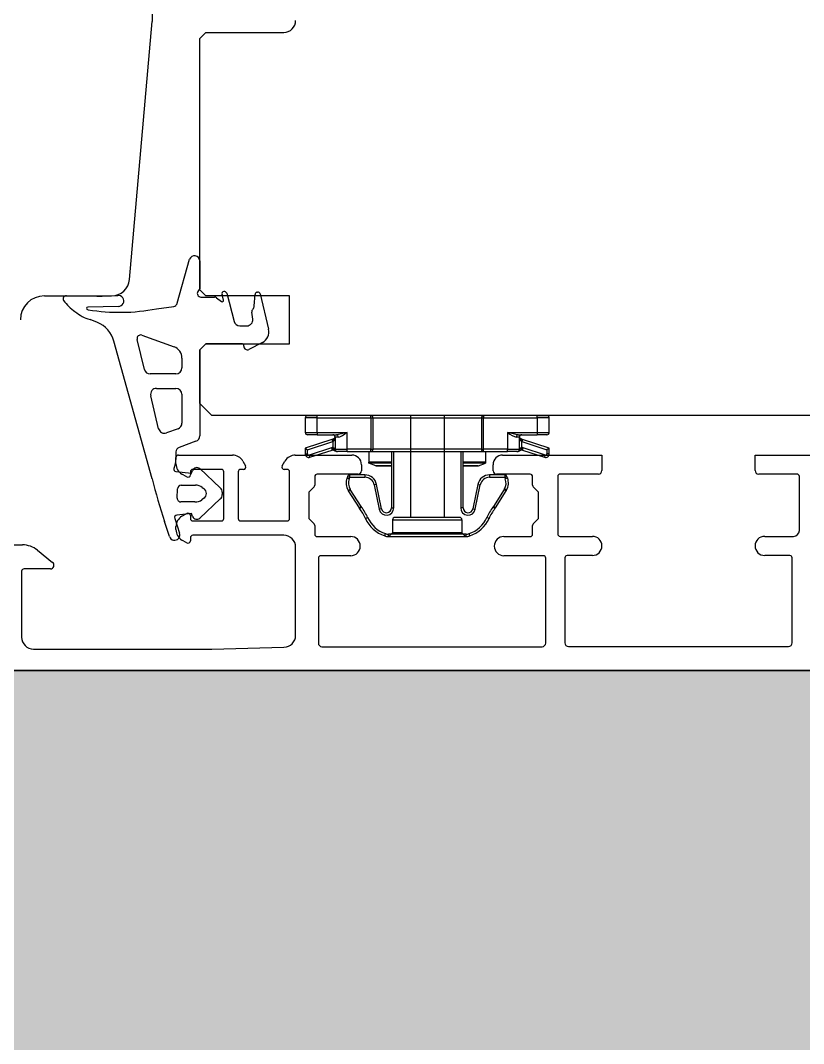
# Model space of a CAD drawing. Header units: centimetres. Extents: x 0.3 to 84.3, y 0.3 to 59.7.
# Drawn here: x 52.595 to 52.7259, y 11.6617 to 11.8326 of the extents above; entities that cross this region are included whole.
import ezdxf

# ---------------------------------------------------------------- set-up
doc = ezdxf.new("R2010")
doc.units = ezdxf.units.CM
for name, pattern in [('AUSGEZOGEN', [0]), ('PHANTOM', [63.50000000000001, 31.75, -6.35, 6.35, -6.35, 6.35, -6.35]), ('VERDECKT', [9.524999999999999, 6.35, -3.175])]:
    doc.linetypes.add(name, pattern=pattern)
for name, color, linetype, lineweight in [('Bodenplatte', 7, 'AUSGEZOGEN', 35), ('Decke', 7, 'AUSGEZOGEN', 35), ('Fenster', 7, 'AUSGEZOGEN', 35)]:
    doc.layers.add(name, color=color, linetype=linetype, lineweight=lineweight)

msp = doc.modelspace()

# ---------------------------------------------------------------- hatches: boundary and pattern name
at = {"layer": 'Bodenplatte', "linetype": 'AUSGEZOGEN', "lineweight": 25, "true_color": 0xe0ffe0}
msp.add_hatch(color=254, dxfattribs=at).paths.add_polyline_path([(31.65999929904938, 16.11399973863363), (31.65999929904938, 15.95399974220991), (47.43999894633886, 15.95399974220991), (47.43999894633886, 11.56399984033406), (62.71999860480428, 11.56399984033406), (62.71999860480428, 11.72399983675778), (47.5999989427626, 11.72399983675778), (47.5999989427626, 16.11399973863363)])

# ---------------------------------------------------------------- linework, layer by layer
at = {"layer": 'Bodenplatte', "color": 92, "linetype": 'VERDECKT', "lineweight": 35, "true_color": 0x00c600}
msp.add_line((47.5999989427626, 11.72399983675778), (62.71999860480428, 11.72399983675778), dxfattribs=at)
at = {"layer": 'Decke', "color": 96, "linetype": 'PHANTOM', "lineweight": 35, "true_color": 0x006e00}
msp.add_line((47.5999989427626, 11.72399983675778), (62.71999860480428, 11.72399983675778), dxfattribs=at)
at = {"layer": 'Fenster', "color": 7, "linetype": 'AUSGEZOGEN', "lineweight": 25}
for p, q in [((52.61699883304466, 11.85639941108639), (52.61699883304466, 11.83239941162283)), ((52.61323144291157, 11.78933794535701), (52.61699883304466, 11.83239941162283)), ((52.62499883286585, 11.82959941168543), (52.62599883284349, 11.83059941166308)), ((52.62499883286585, 11.7875994126242), (52.62499883286585, 11.82959941168543)), ((52.62599883284349, 11.83059941166308), (52.63899883255292, 11.83059941166308)), ((52.62121629825668, 11.78539151514597), (52.62323609670651, 11.7927136173526)), ((52.62499883287591, 11.79243797381755), (52.62499883287591, 11.7878387662016)), ((52.59899185264865, 11.78659941264655), (52.61024285888416, 11.78659941264655)), ((52.60542917013322, 11.7865994126927), (52.60643954033001, 11.7865994126927)), ((52.61002267230847, 11.7865994126927), (52.61126502007791, 11.78667013351046)), ((52.62499883287591, 11.7878387662016), (52.62465941519849, 11.78732268987083)), ((52.62599883284349, 11.78659941264655), (52.62499883286585, 11.7875994126242)), ((52.62516071280871, 11.7863929920075), (52.62743041743013, 11.7863929920075)), ((52.63999883253058, 11.78659941264655), (52.62599883284349, 11.78659941264655)), ((52.62779448211208, 11.78626991642923), (52.62860639465416, 11.78565013544049)), ((52.62892261942482, 11.78585411834666), (52.62869295140677, 11.78684850324567)), ((52.62946949252242, 11.78704042479576), (52.63070831676353, 11.78233822873408)), ((52.63409170454103, 11.78492115089298), (52.63420596045012, 11.78682885140434)), ((52.63451339642705, 11.78719424948477), (52.63461206245447, 11.78721752729093)), ((52.63509322299294, 11.78692006381093), (52.63647759196478, 11.78105223478324)), ((52.63999883253058, 11.77859941282536), (52.63999883253058, 11.78659941264655)), ((52.6113644599189, 11.78483306325284), (52.60624133923272, 11.78470204531432)), ((52.6177302530837, 11.78442803919407), (52.62062956084542, 11.78482923559364)), ((52.6062073075293, 11.78431561997095), (52.60634230609076, 11.78427755700701)), ((52.63382874558796, 11.78272296555761), (52.63367590518376, 11.78388892606827)), ((52.60785331578197, 11.78215774652713), (52.60663111071619, 11.7826224250096)), ((52.63167532016919, 11.7815929921147), (52.63283722813799, 11.7815929921147)), ((52.61529247336062, 11.78002779590524), (52.62068007391455, 11.7780759115261)), ((52.61702869221606, 11.75606209664848), (52.61058638933639, 11.77901214538142)), ((52.61571243617227, 11.77431573125614), (52.61450482064529, 11.77932300653224)), ((52.62499883286585, 11.77759941284772), (52.62599883284349, 11.77859941282536)), ((52.62599840570951, 11.77859299218185), (52.62499883287591, 11.77759341934825)), ((52.63211276560305, 11.77859299218185), (52.62599840570951, 11.77859299218185)), ((52.62599883284349, 11.77859941282536), (52.63999883253058, 11.77859941282536)), ((52.63231276559859, 11.77819299219077), (52.63231276559859, 11.77839299218632)), ((52.63544164225248, 11.7788123212969), (52.63318594868527, 11.77765879093868)), ((52.6219988210073, 11.77619551413232), (52.62199880286794, 11.77455018151422)), ((52.62499883286585, 11.76859941304888), (52.62499883286585, 11.77759941284772)), ((52.62499883287591, 11.77759341934825), (52.62499883287591, 11.76324417178335)), ((52.62099880289029, 11.77355018153658), (52.61668456426662, 11.77355018153658)), ((52.61774572186374, 11.77115018159025), (52.62099880289029, 11.77115018159025)), ((52.61810151198602, 11.76440963118753), (52.61677359376943, 11.76991573135447)), ((52.62199880286794, 11.7701501816126), (52.62199880286794, 11.76534478340459)), ((52.62699883282116, 11.76659941309359), (52.62499883286585, 11.76859941304888)), ((52.78299882933428, 11.76659941309359), (52.62699883282116, 11.76659941309359)), ((52.64459887160556, 11.76619941310246), (52.64259887165025, 11.76619941310246)), ((52.64259887165025, 11.76619941310246), (52.64259887165025, 11.76379941315618)), ((52.64299887164134, 11.76659941309359), (52.64459887160556, 11.76659941309359)), ((52.65357548187292, 11.76659941309359), (52.64459887160556, 11.76659941309359)), ((52.64459887160556, 11.76619941310246), (52.64459887160556, 11.76659941309359)), ((52.64459887160556, 11.76619941310246), (52.65357548187292, 11.76619941310246)), ((52.64459887160556, 11.76379941315618), (52.64459887160556, 11.76619941310246)), ((52.67242223183469, 11.76659941309359), (52.65357548187292, 11.76659941309359)), ((52.65357548187292, 11.76619941310246), (52.65357548187292, 11.76659941309359)), ((52.65357548187292, 11.76619941310246), (52.65393791937218, 11.76619941310246)), ((52.65357548187292, 11.76619941310246), (52.65357548187292, 11.76099941321868)), ((52.65393791937218, 11.76099941321868), (52.65393791937218, 11.76619941310246)), ((52.65393791937218, 11.76619941310246), (52.67205979433541, 11.76619941310246)), ((52.66019882391859, 11.76659941309359), (52.66019882391859, 11.74959941347356)), ((52.66579882379344, 11.76659941309359), (52.66579882379344, 11.74959941347356)), ((52.67205979433541, 11.76619941310246), (52.67242223183469, 11.76619941310246)), ((52.67205979433541, 11.76619941310246), (52.67205979433541, 11.76099941321868)), ((52.67242223183469, 11.76659941309359), (52.67242223183469, 11.76619941310246)), ((52.68139887078306, 11.76659941309359), (52.67242223183469, 11.76659941309359)), ((52.67242223183469, 11.76099941321868), (52.67242223183469, 11.76619941310246)), ((52.67242223183469, 11.76619941310246), (52.68139887078306, 11.76619941310246)), ((52.68139887078306, 11.76659941309359), (52.68299887074727, 11.76659941309359)), ((52.68139887078306, 11.76619941310246), (52.68139887078306, 11.76659941309359)), ((52.68139887078306, 11.76619941310246), (52.68139887078306, 11.76379941315618)), ((52.68339887073835, 11.76619941310246), (52.68139887078306, 11.76619941310246)), ((52.68339887073835, 11.76379941315618), (52.68339887073835, 11.76619941310246)), ((52.62134082302594, 11.76440509080476), (52.61941566021607, 11.76370438884583)), ((52.62434085303395, 11.76230447918351), (52.62152478300256, 11.76127951351451)), ((52.64259887165025, 11.76379941315618), (52.64459887160556, 11.76379941315618)), ((52.6470751642868, 11.76262909745078), (52.64259887165025, 11.76117335469462)), ((52.64459887160556, 11.7633994131651), (52.64299887164134, 11.7633994131651)), ((52.64459887160556, 11.76379941315618), (52.6495988714938, 11.76379941315618)), ((52.64459887160556, 11.76379941315618), (52.64459887160556, 11.7633994131651)), ((52.64459887160556, 11.7633994131651), (52.64781001715178, 11.7633994131651)), ((52.64732257880803, 11.76270955954879), (52.6470751642868, 11.76262909745078)), ((52.6470751642868, 11.76262909745078), (52.6471988715474, 11.76224870751066)), ((52.6471988715474, 11.76224870751066), (52.64732257880803, 11.76232916960871)), ((52.64810815954206, 11.76299941317398), (52.64759887153849, 11.76299941317398)), ((52.64759887153849, 11.76299941317398), (52.64759887153849, 11.76099941321868)), ((52.64816468277348, 11.76343376288774), (52.64781001715178, 11.7633994131651)), ((52.64810815954206, 11.76299941317398), (52.64840371422686, 11.76306811261929)), ((52.64865884250938, 11.76353958718137), (52.64816468277348, 11.76343376288774)), ((52.64840371422686, 11.76306811261929), (52.64881551400678, 11.76327976120661)), ((52.64912464665434, 11.76366388605557), (52.64865884250938, 11.76353958718137)), ((52.64881551400678, 11.76327976120661), (52.64920368412754, 11.763528358955)), ((52.6495988714938, 11.76379941315618), (52.64912464665434, 11.76366388605557)), ((52.64920368412754, 11.763528358955), (52.6495988714938, 11.76379941315618)), ((52.6495988714938, 11.76099941321868), (52.6495988714938, 11.76379941315618)), ((52.67639887089481, 11.76379941315618), (52.67639887089481, 11.76099941321868)), ((52.67639887089481, 11.76379941315618), (52.68139887078306, 11.76379941315618)), ((52.67639887089481, 11.76379941315618), (52.67682717816611, 11.76350617643693)), ((52.67691283962036, 11.76365279479651), (52.67639887089481, 11.76379941315618)), ((52.67682717816611, 11.76350617643693), (52.67718250618185, 11.76327959511623)), ((52.67733923323924, 11.76353950413618), (52.67691283962036, 11.76365279479651)), ((52.67718250618185, 11.76327959511623), (52.67755453318964, 11.76308437445509)), ((52.67778566564868, 11.76344189380566), (52.67733923323924, 11.76353950413618)), ((52.67755453318964, 11.76308437445509), (52.6778895828464, 11.76299941317398)), ((52.67818772523682, 11.7633994131651), (52.67778566564868, 11.76344189380566)), ((52.67839887085011, 11.76299941317398), (52.6778895828464, 11.76299941317398)), ((52.67818772523682, 11.7633994131651), (52.68139887078306, 11.7633994131651)), ((52.67839887085011, 11.76099941321868), (52.67839887085011, 11.76299941317398)), ((52.67892257810173, 11.76262909745078), (52.67867516358052, 11.76270955954879)), ((52.67867516358052, 11.76232916960871), (52.67879887084114, 11.76224870751066)), ((52.67892257810173, 11.76262909745078), (52.67879887084114, 11.76224870751066)), ((52.68339887073835, 11.76117335469462), (52.67892257810173, 11.76262909745078)), ((52.68139887078306, 11.76379941315618), (52.68139887078306, 11.7633994131651)), ((52.68139887078306, 11.76379941315618), (52.68339887073835, 11.76379941315618)), ((52.68299887074727, 11.7633994131651), (52.68139887078306, 11.7633994131651)), ((52.64259887165025, 11.76117335469462), (52.64259887165025, 11.76019941323657)), ((52.64259887165025, 11.76117335469462), (52.64299887164134, 11.76088281838425)), ((52.64299887164134, 11.76088281838425), (52.6471988715474, 11.76224870751066)), ((52.64299887164134, 11.76019941323657), (52.64299887164134, 11.76088281838425)), ((52.64697758924316, 11.7612179859339), (52.6432607252672, 11.76000921826654)), ((52.64338443252781, 11.75962882832651), (52.64710129650376, 11.76083759599379)), ((52.64697758924316, 11.7612179859339), (52.64710129650376, 11.76083759599379)), ((52.6471988715474, 11.76224870751066), (52.6471988715474, 11.76125677911392)), ((52.6471988715474, 11.76125677911392), (52.64721193765592, 11.76085699258383)), ((52.64725266070695, 11.76125304931957), (52.6471988715474, 11.76125677911392)), ((52.64721193765592, 11.76085699258383), (52.64726572681542, 11.76085512768664)), ((52.64733458989852, 11.76121866890963), (52.64725266070695, 11.76125304931957)), ((52.64726572681542, 11.76085512768664), (52.64734765600704, 11.76083793748167)), ((52.64741585466683, 11.76114544393555), (52.64733458989852, 11.76121866890963)), ((52.64734765600704, 11.76083793748167), (52.64742892077534, 11.7608013249946)), ((52.64747408555496, 11.76106145259896), (52.64741585466683, 11.76114544393555)), ((52.64742892077534, 11.7608013249946), (52.64748715166343, 11.76075932932636)), ((52.64750605130808, 11.76099941321868), (52.64747408555496, 11.76106145259896)), ((52.64748715166343, 11.76075932932636), (52.64751911741642, 11.76072830963636)), ((52.64749613811662, 11.76089145637925), (52.64750567739004, 11.76099737604473)), ((52.64750449259234, 11.76080450319505), (52.64749613811662, 11.76089145637925)), ((52.64753893345605, 11.76070827611611), (52.64750449259234, 11.76080450319505)), ((52.64750567739004, 11.76099737604473), (52.64750567739004, 11.76099737604473)), ((52.64759887153849, 11.76099941321868), (52.64750605130808, 11.76099941321868)), ((52.64751911741658, 11.76072830963617), (52.64753893345605, 11.76070827611611)), ((52.64763829796868, 11.76063969332309), (52.64753893345605, 11.76070827611611)), ((52.64759887153849, 11.76099941321868), (52.6495988714938, 11.76099941321868)), ((52.64775013605954, 11.7606044207977), (52.64763829796868, 11.76063969332309)), ((52.64781031770138, 11.7605994238374), (52.64775013605954, 11.7606044207977)), ((52.64781323106874, 11.76059941322769), (52.64799887152958, 11.76059941322769)), ((52.64781323106874, 11.76059941322769), (52.64781323106874, 11.76059941322769)), ((52.6495988714938, 11.76059941322769), (52.64799887152958, 11.76059941322769)), ((52.6495988714938, 11.76059941322769), (52.6495988714938, 11.76099941321868)), ((52.65357548187292, 11.76099941321868), (52.6495988714938, 11.76099941321868)), ((52.6495988714938, 11.76059941322769), (52.65357548187292, 11.76059941322769)), ((52.65324887141224, 11.76059941322769), (52.65324887141224, 11.75884901310242)), ((52.65357548187292, 11.76059941322769), (52.65357548187292, 11.76099941321868)), ((52.65357548187292, 11.76099941321868), (52.65393791937218, 11.76099941321868)), ((52.65357548187292, 11.76059941322769), (52.67242223183469, 11.76059941322769)), ((52.67205979433541, 11.76099941321868), (52.65393791937218, 11.76099941321868)), ((52.65699887132842, 11.76059941322769), (52.65699887132842, 11.75119941343774)), ((52.65739887131949, 11.75119941343774), (52.65739887131949, 11.76059941322769)), ((52.66859884238816, 11.76059941322769), (52.66859884238816, 11.75119941343774)), ((52.66899884237919, 11.75119941343774), (52.66899884237919, 11.76059941322769)), ((52.67205979433541, 11.76099941321868), (52.67242223183469, 11.76099941321868)), ((52.67242223183469, 11.76059941322769), (52.67242223183469, 11.76099941321868)), ((52.67639887089481, 11.76099941321868), (52.67242223183469, 11.76099941321868)), ((52.67242223183469, 11.76059941322769), (52.67639887089481, 11.76059941322769)), ((52.67274887097638, 11.76059941322769), (52.67274887097638, 11.75884901310242)), ((52.67639887089481, 11.76059941322769), (52.67639887089481, 11.76099941321868)), ((52.67639887089481, 11.76099941321868), (52.67839887085011, 11.76099941321868)), ((52.67799887085903, 11.76059941322769), (52.67639887089481, 11.76059941322769)), ((52.67799887085903, 11.76059941322769), (52.67818451131982, 11.76059941322769)), ((52.67828007104236, 11.76061099548961), (52.67818742468716, 11.7605994238374)), ((52.67818742468716, 11.7605994238374), (52.67818742468716, 11.7605994238374)), ((52.67836747543328, 11.76064371091898), (52.67828007104236, 11.76061099548961)), ((52.6784588089325, 11.76070827611611), (52.67836747543328, 11.76064371091898)), ((52.67849169108047, 11.76099941321868), (52.67839887085011, 11.76099941321868)), ((52.67849324987247, 11.76080450358045), (52.6784588089325, 11.76070827611611)), ((52.6784588089325, 11.76070827611611), (52.6784588089325, 11.76070827611611)), ((52.67847862497203, 11.76072830963617), (52.6785623478243, 11.76079740556011)), ((52.67857541393281, 11.7611376050666), (52.67849169108047, 11.76099941321868)), ((52.67849169108047, 11.76099941321868), (52.67849169108047, 11.76099941321868)), ((52.67849206498082, 11.76099737614236), (52.67850160428409, 11.76089145877714)), ((52.67850160428409, 11.76089145877714), (52.67849324987247, 11.76080450358045)), ((52.6785623478243, 11.76079740556011), (52.67865014107879, 11.76083795509794)), ((52.67866320718724, 11.76121870414227), (52.67857541393281, 11.7611376050666)), ((52.67865014107879, 11.76083795509794), (52.67873203647326, 11.760855129825)), ((52.67874510258176, 11.76125305359629), (52.67866320718724, 11.76121870414227)), ((52.67873203647326, 11.760855129825), (52.67878580473268, 11.76085699258383)), ((52.67879887084114, 11.76125677911392), (52.67874510258176, 11.76125305359629)), ((52.67878580473268, 11.76085699258383), (52.67879887084114, 11.76125677911392)), ((52.67879887084114, 11.76125677911392), (52.67879887084114, 11.76224870751066)), ((52.67879887084114, 11.76224870751066), (52.68299887074727, 11.76088281838425)), ((52.67889644588478, 11.76083759599379), (52.67902015314539, 11.7612179859339)), ((52.67889644588478, 11.76083759599379), (52.68261330986079, 11.75962882832651)), ((52.68273701712142, 11.76000921826654), (52.67902015314539, 11.7612179859339)), ((52.68339887073835, 11.76117335469462), (52.68299887074727, 11.76088281838425)), ((52.68299887074727, 11.76088281838425), (52.68299887074727, 11.76019941323657)), ((52.68339887073835, 11.76019941323657), (52.68339887073835, 11.76117335469462)), ((52.62099839912901, 11.76052775943467), (52.62099839913508, 11.7592518164202)), ((52.6209988305345, 11.75854693385173), (52.6209988305345, 11.75959941296678)), ((52.6213988305256, 11.75999941295787), (52.63045130946185, 11.75999941295787)), ((52.6321833602307, 11.75899941298021), (52.63264524043581, 11.7581994129981)), ((52.63875241997619, 11.7581994129981), (52.63921430018121, 11.75899941298021)), ((52.64094635095005, 11.75999941295787), (52.65039882987741, 11.75999941295787)), ((52.64259887165025, 11.76019941323657), (52.64299887164134, 11.76019941323657)), ((52.64338443252781, 11.75962882832651), (52.6432607252672, 11.76000921826654)), ((52.67559882931408, 11.75999941295787), (52.68359882913526, 11.75999941295787)), ((52.68261330986079, 11.75962882832651), (52.68273701712142, 11.76000921826654)), ((52.68339887073835, 11.76019941323657), (52.68299887074727, 11.76019941323657)), ((52.68359882913526, 11.75999941295787), (52.69219883623552, 11.75999941295787)), ((52.69219883623552, 11.75999941295787), (52.69219883623552, 11.75742936672678)), ((52.71779883080165, 11.75742936672678), (52.71779883080165, 11.75999941295787)), ((52.71779883080165, 11.75999941295787), (52.73439882799984, 11.75999941295787)), ((52.62091415447657, 11.75867746332738), (52.62064035691552, 11.75776421128226)), ((52.62097010900202, 11.75725292101229), (52.62357537333593, 11.7569619675181)), ((52.62339883048089, 11.75719941302046), (52.62339883048089, 11.75669941303163)), ((52.62357537333593, 11.7569619675181), (52.62378462276305, 11.75744335184182)), ((52.62859883036462, 11.75759941301149), (52.62379883047196, 11.75759941301149)), ((52.62496982089156, 11.75774480764626), (52.62840543779287, 11.75452711549647)), ((52.62899883035568, 11.74939941319476), (52.62899883035568, 11.75719941302046)), ((52.63139883030208, 11.75719941302046), (52.63139883030208, 11.74939941319476)), ((52.63229883028198, 11.75759941301149), (52.63179883029316, 11.75759941301149)), ((52.63959883011874, 11.75759941301149), (52.63909883012992, 11.75759941301149)), ((52.63999883010982, 11.74939941319476), (52.63999883010982, 11.75719941302046)), ((52.6519988298416, 11.7583994129936), (52.6519988298416, 11.75739941301595)), ((52.65324887141224, 11.75884901310242), (52.65699887132842, 11.75884901310242)), ((52.65324887141224, 11.7588319390623), (52.65324887141224, 11.7588319390623)), ((52.65324887141224, 11.75875940167721), (52.65324887141224, 11.75881235520469)), ((52.65324887141224, 11.75881235520469), (52.65324887141224, 11.75881235520469)), ((52.65324887141224, 11.7587060989642), (52.65324887141224, 11.75875940167721)), ((52.65324887141224, 11.75867828529963), (52.65324887141224, 11.7587060989642)), ((52.65699887132842, 11.75866107458242), (52.65324887141224, 11.75866107458242)), ((52.65324887141224, 11.75863617755267), (52.65324887141224, 11.75866107458242)), ((52.65324887141224, 11.75866107458242), (52.65324887141224, 11.75866107458242)), ((52.65441573275362, 11.75821147475686), (52.65324887141224, 11.75863617755267)), ((52.65441573275362, 11.75821147475686), (52.65699887132842, 11.75821147475686)), ((52.65699887132842, 11.75819941328128), (52.65448413678077, 11.75819941328128)), ((52.66899884237919, 11.75884901310242), (52.67274887097638, 11.75884901310242)), ((52.67274887097638, 11.75866107458242), (52.66899884237919, 11.75866107458242)), ((52.66899884237919, 11.75821147475686), (52.67158200963493, 11.75821147475686)), ((52.67151360560778, 11.75819941328128), (52.66899884237919, 11.75819941328128)), ((52.67158200963493, 11.75821147475686), (52.67274887097638, 11.75863617755267)), ((52.67274887097638, 11.75884901310242), (52.67274887097638, 11.75884901310242)), ((52.67274887097638, 11.7588319390623), (52.67274887097638, 11.7588319390623)), ((52.67274887097638, 11.75881235520469), (52.67274887097638, 11.75875940167721)), ((52.67274887097638, 11.75875940167721), (52.67274887097638, 11.7587060989642)), ((52.67274887097638, 11.7587060989642), (52.67274887097638, 11.75867828529963)), ((52.67274887097638, 11.75867828529963), (52.67274887097638, 11.75867828529963)), ((52.67274887097638, 11.75866107458242), (52.67274887097638, 11.75863617755267)), ((52.67399882934986, 11.75739941301595), (52.67399882934986, 11.7583994129936)), ((52.62279883049433, 11.75635300287786), (52.62199883051215, 11.75681488308287)), ((52.64419883001597, 11.7563994130383), (52.64419883001597, 11.75496509849536)), ((52.65139882985503, 11.75679941302938), (52.64459883000698, 11.75679941302938)), ((52.64958058207135, 11.75616857435603), (52.64995470754772, 11.75602704654676)), ((52.64968120813637, 11.75643890779106), (52.64958438564133, 11.75617871184077)), ((52.64958438564133, 11.75617871184077), (52.64995927183168, 11.75603921152847)), ((52.64968120813637, 11.75643890779106), (52.65005609432677, 11.75629940747881)), ((52.64995927183168, 11.75603921152847), (52.65005609432677, 11.75629940747881)), ((52.65256686852247, 11.75669940746984), (52.65005609432677, 11.75669940746984)), ((52.65005609432677, 11.75629940747881), (52.65005609432677, 11.75669940746984)), ((52.65005609432677, 11.75629940747881), (52.65256686852247, 11.75629940747881)), ((52.65256686852247, 11.75669940746984), (52.65256686852247, 11.75629940747881)), ((52.67594163569893, 11.75669940746984), (52.67342890113013, 11.75669940746984)), ((52.67342890113013, 11.75669940746984), (52.67342890113013, 11.75629940747881)), ((52.67342890113013, 11.75629940747881), (52.67594163569893, 11.75629940747881)), ((52.68019882921131, 11.75679941302938), (52.67459882933642, 11.75679941302938)), ((52.67594163569893, 11.75669940746984), (52.67594163569893, 11.75629940747881)), ((52.67594163569893, 11.75629940747881), (52.67631654245148, 11.7564388525208)), ((52.67594163569893, 11.75629940747881), (52.67603835018132, 11.75603938451928)), ((52.67641325693391, 11.75617882956122), (52.67603835018132, 11.75603938451928)), ((52.67641713603989, 11.75616848783011), (52.67604300510854, 11.75602697444188)), ((52.67641325693391, 11.75617882956122), (52.67631654245148, 11.7564388525208)), ((52.68059882920232, 11.75496509849536), (52.68059882920232, 11.7563994130383)), ((52.68479883640088, 11.75642936674913), (52.68479883153924, 11.74682936696372)), ((52.69159883624889, 11.75682936674021), (52.68519883639197, 11.75682936674021)), ((52.72479883064518, 11.75682936674021), (52.71839883078822, 11.75682936674021)), ((52.72519883063629, 11.74742936695029), (52.72519883063629, 11.75642936674913)), ((52.62120689721696, 11.75281955592368), (52.62127064442789, 11.75437492275756)), ((52.62187064441125, 11.75497492274735), (52.62423945391431, 11.75497493323269)), ((52.62540144694488, 11.75460274531897), (52.62567135240869, 11.75441007674381)), ((52.62872185841074, 11.75379723933293), (52.62872185841074, 11.75339723934021)), ((52.64408167273108, 11.75468225578921), (52.64331598732329, 11.75391657038145)), ((52.64977323424818, 11.75407486640611), (52.6501152510284, 11.75428228992187)), ((52.64979653529539, 11.75403738479227), (52.6501338918662, 11.75425230463079)), ((52.64979653529539, 11.75403738479227), (52.65159658059373, 11.75121187964924)), ((52.65193393716456, 11.75142679948772), (52.6501338918662, 11.75425230463079)), ((52.6545267178879, 11.75509814337448), (52.65413474801482, 11.75501839620251)), ((52.65413474801482, 11.75501839620251), (52.65496165895968, 11.75095399905772)), ((52.65535362883281, 11.75103374622973), (52.6545267178879, 11.75509814337448)), ((52.67146905176472, 11.75509814337448), (52.67064217984728, 11.75103393805589)), ((52.67103414972041, 11.75095419088393), (52.67186102163785, 11.75501839620251)), ((52.67146905176472, 11.75509814337448), (52.67186102163785, 11.75501839620251)), ((52.67587036980608, 11.75426355765053), (52.67405989508566, 11.75142168159414)), ((52.67439725165644, 11.75120676175561), (52.67620772637684, 11.75404863781196)), ((52.67620772637684, 11.75404863781196), (52.67587036980608, 11.75426355765053)), ((52.67626390887913, 11.75414238452427), (52.67591531580791, 11.75433855502038)), ((52.68148167189509, 11.75391657038131), (52.68071598648736, 11.75468225578912)), ((52.62417369433101, 11.75217046649836), (52.62180488482795, 11.75217045602931)), ((52.62840543779612, 11.75266736318127), (52.62496982089762, 11.74944967099832)), ((52.62567135241304, 11.75278226465139), (52.6253356873596, 11.75254265441832)), ((52.64319883003831, 11.75363372767515), (52.64319883003831, 11.74956509861609)), ((52.68159882917995, 11.74956509861609), (52.68159882917995, 11.75363372767515)), ((52.65159658059373, 11.75121187964924), (52.65193393716456, 11.75142679948772)), ((52.65169019193786, 11.75107742782498), (52.65200882623986, 11.75131923802838)), ((52.65535362883281, 11.75103374622973), (52.65496165895968, 11.75095399905772)), ((52.65699887132842, 11.75119941343774), (52.65739887131949, 11.75119941343774)), ((52.66899884237919, 11.75119941343774), (52.66859884238816, 11.75119941343774)), ((52.67064217984728, 11.75103393805589), (52.67103414972041, 11.75095419088393)), ((52.67430438674646, 11.75107329414164), (52.67398560315772, 11.75131490750301)), ((52.67439725165644, 11.75120676175561), (52.67405989508566, 11.75142168159414)), ((52.61990209741046, 11.74639211258519), (52.6190686107814, 11.74891333671272)), ((52.62077772282726, 11.74943321897022), (52.62160483910347, 11.74695806450141)), ((52.62357537333593, 11.7502325111158), (52.62111271197179, 11.74995752423857)), ((52.62199883051215, 11.74978394313235), (52.62279883049433, 11.7502458233375)), ((52.62339883048089, 11.74989941318359), (52.62339883048089, 11.74939941319476)), ((52.62378462276671, 11.74975112679376), (52.62357537333593, 11.7502325111158)), ((52.62379883047196, 11.74899941320373), (52.62859883036462, 11.74899941320373)), ((52.63179883029316, 11.74899941320373), (52.63959883011874, 11.74899941320373)), ((52.64331598732316, 11.74928225590993), (52.64408167273098, 11.74851657050208)), ((52.65266965934705, 11.74942271782529), (52.65303493495419, 11.74958573231443)), ((52.65719882398565, 11.74919941348244), (52.66879882372641, 11.74919941348244)), ((52.65719882398565, 11.74919941348244), (52.65719882398565, 11.74699941353161)), ((52.66839882373532, 11.74959941347356), (52.65759882397672, 11.74959941347356)), ((52.66879882372641, 11.74919941348244), (52.66879882372641, 11.74699941353161)), ((52.67332805967374, 11.7494227297308), (52.67296278431965, 11.74958574478683)), ((52.68071598648724, 11.74851657050199), (52.68148167189504, 11.74928225590984)), ((52.6209988305345, 11.7475469340976), (52.6209988305345, 11.74805189236349)), ((52.64419883001597, 11.74823372779584), (52.64419883001597, 11.74679941325289)), ((52.65719882398565, 11.74699941353161), (52.65659882399906, 11.74639941354508)), ((52.66879882372641, 11.74699941353161), (52.65719882398565, 11.74699941353161)), ((52.66879882372641, 11.74699941353161), (52.66939882371296, 11.74639941354508)), ((52.68059882920232, 11.74679941325289), (52.68059882920232, 11.74823372779584)), ((52.62279883049433, 11.74535300312373), (52.62199883051215, 11.74581488332874)), ((52.62339883048089, 11.74619941326632), (52.62339883048089, 11.7456994132775)), ((52.63899883013217, 11.74659941325736), (52.62379883047196, 11.74659941325736)), ((52.64459883000698, 11.74639941326182), (52.65019882988187, 11.74639941326182)), ((52.65588600954607, 11.74650294295452), (52.65601303699037, 11.74688223706367)), ((52.65652114676743, 11.74639941354508), (52.65652114676743, 11.74679941353616)), ((52.66947651726557, 11.74679941353616), (52.65652114676743, 11.74679941353616)), ((52.65652114676743, 11.74639941354508), (52.66947651726557, 11.74639941354508)), ((52.66947651726557, 11.74639941354508), (52.66947651726557, 11.74679941353616)), ((52.67011162013191, 11.74650293144919), (52.66998459955861, 11.74688222785944)), ((52.67579882930967, 11.74639941326182), (52.68019882921131, 11.74639941326182)), ((52.68519883153034, 11.74642936697265), (52.69059883627124, 11.74642936697265)), ((52.71939883076588, 11.74642936697265), (52.72419883065862, 11.74642936697265)), ((52.58836451668895, 11.74499941329314), (52.59533711349229, 11.74499941329314)), ((52.59785439500022, 11.74410799715893), (52.60037642079928, 11.74206570093552)), ((52.64099883008745, 11.72989879429092), (52.64099883008745, 11.74459941330206)), ((52.64479883000259, 11.7427994133423), (52.64479883000259, 11.72859941387878)), ((52.65019882988187, 11.74319941333338), (52.64519882999362, 11.74319941333338)), ((52.68239882916214, 11.74319941333338), (52.67579882930967, 11.74319941333338)), ((52.68279882915322, 11.72859941387878), (52.68279882915322, 11.7427994133423)), ((52.68599883151246, 11.74282936705313), (52.68599883151246, 11.72862936758961)), ((52.69059883627124, 11.74322936704416), (52.68639883150346, 11.74322936704416)), ((52.72359883067207, 11.74322936704416), (52.71939883076588, 11.74322936704416)), ((52.7239988306631, 11.72862936758961), (52.7239988306631, 11.74282936705313)), ((52.59519882868037, 11.74059941339147), (52.59519882868037, 11.72959941385643)), ((52.59999882857315, 11.74099941338255), (52.59559882867148, 11.74099941338255)), ((52.59719882863567, 11.72759941390114), (52.62699883040039, 11.72759941390114)), ((52.62699883040039, 11.72759941390114), (52.63904860815444, 11.72789941389442)), ((52.64539882998917, 11.72799941389222), (52.68219882916659, 11.72799941389222)), ((52.68659883149908, 11.72802936760304), (52.72339883067646, 11.72802936760304)), ((52.83659882571544, 11.72399941426479), (52.57339883159848, 11.72399941426479))]:
    msp.add_line(p, q, dxfattribs=at)
for centre, radius, start, end in [((52.63899883255286, 11.83259941161822), 0.001999999955296517, 270, 0), ((52.62408268867807, 11.79235340287641), 0.0009200393660986375, 5.274130630604993, 156.9508437465634), ((52.61024285888409, 11.78959941257935), 0.002999999932944775, 270, 354.9999999999887), ((52.59899185264858, 11.78259941273581), 0.003999999910593033, 90, 180), ((52.60265835283559, 11.78606913908015), 0.0005315652144820461, 86.0050468268786, 208.2399897966571), ((52.60284940744845, 11.84865753214303), 0.0620583105817122, 269.8577986727423, 270.6533806590153), ((52.60473487960716, 11.90434025355557), 0.1177428878805537, 269.4268536917954, 270.3378560535286), ((52.60823110631922, 11.84425533766606), 0.05768375328668121, 268.2201976429217, 271.7798023570853), ((52.61135867683429, 11.78575397666399), 0.0009209315692089016, 270.3597971021853, 95.83694836903123), ((52.62516071280862, 11.78699299199392), 0.0005999999865911377, 146.6675241902568, 270), ((52.62743041743006, 11.78579299202073), 0.0005999999865874998, 52.6433592431266, 90), ((52.62908269116006, 11.78693851945236), 0.0003999999910571206, 14.75956381424185, 193.005261015842), ((52.6346052449562, 11.78680493747537), 0.0003999999910607584, 103.2747787873919, 176.5725381160201), ((52.63470391098363, 11.78682821528158), 0.0003999999910571205, 13.27477878737803, 103.2747787874504), ((52.60950461920179, 11.7915332048924), 0.00928281794292112, 218.0040016740314, 234.5201257357899), ((52.60625841910741, 11.78450582990035), 0.0001969573830607035, 94.97486020653348, 254.9592614242267), ((52.62066541204933, 11.78522762570887), 0.0003999999910607586, 264.8577927464126, 324.0394828028423), ((52.61937629871989, 11.78617535283714), 0.001999999955296517, 323.6775108126489, 336.9260510723557), ((52.62066541204896, 11.78522762570841), 0.0003999999910498446, 323.6775108981168, 324.0394828881673), ((52.62872774954808, 11.78580911024309), 0.0001999999955267413, 232.6433592411998, 13.00526101582315), ((52.63329313552867, 11.78496897875051), 0.0007999999821106029, 314.2942103361532, 356.572538116086), ((52.60873254936962, 11.78954633134435), 0.007235780769789424, 230.3632525030814, 253.1167055206656), ((52.61161194505893, 11.81646489860195), 0.03261585586513385, 260.702150276542, 280.8119931291919), ((52.63427081565362, 11.78396691014731), 0.0005999999865947758, 134.2942103360792, 187.4680591447357), ((52.60613046417881, 11.77790071318249), 0.004592444941674395, 14.00539031959851, 67.96647135424294), ((52.63167532016914, 11.78259299209225), 0.0009999999776482583, 194.7595638141487, 270), ((52.63283722813792, 11.78259299209225), 0.0009999999776482583, 270, 7.468059145935629), ((52.6150880975018, 11.77946367668696), 0.0005999999865911377, 70.08495530210095, 193.5592199054322), ((52.63453103191856, 11.78059299213695), 0.001999999955296517, 297.0845715772394, 13.27477878758727), ((52.61999882105195, 11.77619551413217), 0.001999999955296517, 0, 70.08495530172443), ((52.632112765603, 11.77839299218616), 0.0001999999955303792, 0, 90), ((52.6329127655851, 11.77819299219063), 0.0005999999865911377, 180, 297.0845715759253), ((52.61668456426654, 11.77455018151408), 0.0009999999776482583, 193.559219905722, 270), ((52.62099880289021, 11.77455018151408), 0.0009999999776482583, 270, 0), ((52.6177457218637, 11.77015018161245), 0.0009999999776482583, 90, 193.5592199054287), ((52.62099880289021, 11.77015018161245), 0.0009999999776482583, 0, 90), ((52.64299887164128, 11.76619941310236), 0.0003999999910607586, 90, 180), ((52.68299887074721, 11.76619941310236), 0.0003999999910607585, 0, 90), ((52.61907364008027, 11.76464408144547), 0.0009999999776482583, 193.5592199055242, 290.0000000001464), ((52.62099880289021, 11.76534478340444), 0.0009999999776482583, 289.9999999997639, 0), ((52.6239988328982, 11.7632441717832), 0.0009999999776482583, 290.0000000001464, 0), ((52.64299887164128, 11.76379941315603), 0.0003999999910607585, 180, 270), ((52.64719887154734, 11.76299941317388), 0.0003999999910607585, 0, 90), ((52.64719887154734, 11.76308994948876), 0.0003999999910607585, 288.0151318649966, 353.5018924739738), ((52.67879887084107, 11.76299941317388), 0.0003999999910571205, 90, 180), ((52.67879887084107, 11.76308994948876), 0.0003999999910571205, 186.4981075257734, 251.984868134846), ((52.68299887074721, 11.76379941315603), 0.0003999999910607585, 270, 0), ((52.62179839911105, 11.76052775943453), 0.0007999999821215172, 109.9999999993726, 180), ((52.64722500376431, 11.76045720605356), 0.0007999999821178789, 91.87191521252188, 108.0151318655592), ((52.64722500376431, 11.76045720605356), 0.0003999999910607585, 91.87191521302219, 108.0151318649966), ((52.64799887152952, 11.76099941321858), 0.0003999999910607585, 180, 270), ((52.67799887085896, 11.76099941321858), 0.0003999999910607585, 270, 0), ((52.6787727386241, 11.76045720605356), 0.0003999999910571205, 71.98486813387817, 88.12808478594394), ((52.6787727386241, 11.76045720605356), 0.0007999999821178789, 71.98486813444079, 88.12808478696951), ((52.61899839917972, 11.75925181641045), 0.001999999955296517, 343.3110046549439, 0), ((52.62139883052552, 11.75959941296668), 0.0003999999910607585, 90, 180), ((52.63045130946179, 11.75799941300247), 0.001999999955296517, 30.00000000007738, 90), ((52.64094635094998, 11.75799941300237), 0.001999999955321982, 90, 149.9999999993633), ((52.64319887163676, 11.76019941323647), 0.0005999999865911377, 180, 288.0151318649441), ((52.64319887163676, 11.76019941323647), 0.0001999999955303793, 180, 288.0151318667749), ((52.65039882987733, 11.75839941299345), 0.001599999964239396, 0, 90), ((52.67559882931402, 11.75839941299345), 0.001599999964239396, 90, 180), ((52.68279887075167, 11.76019941323647), 0.0005999999865874998, 251.9848681349509, 0), ((52.68279887075167, 11.76019941323647), 0.0001999999955303792, 251.984868133225, 0), ((52.62102350797511, 11.75764934066668), 0.0003999999910607586, 163.3110048322407, 262.328257139304), ((52.62299883048973, 11.75854693385157), 0.001999999955321982, 180, 239.9999999998058), ((52.62379883047191, 11.75719941302036), 0.0003999999910571205, 90, 180), ((52.62449398826706, 11.75713500294445), 0.000773484622167272, 52.03496610515791, 156.5062498204429), ((52.62859883036455, 11.75719941302036), 0.0003999999910571205, 0, 90), ((52.63179883029309, 11.75719941302036), 0.0003999999910571205, 90, 180), ((52.63229883028191, 11.75799941300247), 0.0003999999910825863, 270, 29.99999999345748), ((52.63909883012985, 11.75799941300247), 0.0003999999910571205, 150.0000000003361, 270), ((52.63959883011868, 11.75719941302036), 0.0003999999910571205, 0, 90), ((52.65139882985497, 11.7573994130158), 0.0005999999865911377, 270, 0), ((52.65448413678069, 11.75839941327671), 0.0001999999955303792, 249.9999999991928, 270), ((52.67151360560774, 11.75839941327671), 0.0001999999955267413, 270, 290.0000000011552), ((52.67459882933637, 11.7573994130158), 0.0005999999865911377, 180, 270), ((52.69159883624881, 11.75742936672663), 0.0005999999865911377, 270, 0), ((52.71839883078816, 11.75742936672663), 0.0005999999865874998, 180, 270), ((52.70452022070475, 11.7771626198787), 0.08999999798834325, 193.5592199055549, 198.2932698445879), ((52.62299883048973, 11.75669941303153), 0.0003999999910607585, 240.0000000008108, 0), ((52.64459883000692, 11.75639941303815), 0.0003999999910571205, 90, 180), ((52.65182533492947, 11.75531940750056), 0.002399999946357275, 159.2788865021937, 211.2356282796611), ((52.64770995468913, 11.75687621340207), 0.001999999955663953, 339.2788865023232, 339.589073217923), ((52.65005609432671, 11.75629940747871), 0.0003999999910607584, 90, 159.589073217782), ((52.65182533492947, 11.75531940750056), 0.001999999955296517, 159.2788865022932, 211.23562827966), ((52.64770995468933, 11.75687621340197), 0.002399999946455501, 339.2788865023597, 339.5890732181139), ((52.65256686852241, 11.7546994075144), 0.001999999955296517, 11.50000000003418, 90), ((52.65256686852241, 11.7546994075144), 0.001599999964239396, 11.50000000009882, 90), ((52.67342890113007, 11.7546994075144), 0.001999999955296517, 90, 168.5000000000064), ((52.67342890113007, 11.7546994075144), 0.001599999964239396, 90, 168.4999999999635), ((52.67417235045164, 11.7553194075006), 0.001999999955296517, 330.6313983253572, 20.7189049986804), ((52.67594163569888, 11.75629940747871), 0.0003999999910607584, 20.40247977427044, 90), ((52.678287790696, 11.75687605477087), 0.002399999945731543, 200.4024797741308, 200.718904998639), ((52.67417235045164, 11.7553194075006), 0.002399999946357275, 330.6313983252612, 20.71890499861611), ((52.67828779069664, 11.75687605477109), 0.001999999955347448, 200.402479774132, 200.7189049985082), ((52.68019882921123, 11.75639941303815), 0.0003999999910571205, 0, 90), ((52.6851988363919, 11.75642936674898), 0.0003999999910607585, 90, 180), ((52.72479883064514, 11.75642936674898), 0.0003999999910571205, 0, 90), ((52.62187064441444, 11.75437492276064), 0.0005999999865911377, 90, 180), ((52.62423945392496, 11.75297493327725), 0.001999999955296517, 54.47933668288596, 90), ((52.62509035593641, 11.75359617069593), 0.0009999999776482583, 305.5206609664645, 54.47933934019417), ((52.62772185843304, 11.75379723933278), 0.0009999999776482583, 0, 46.87601478294489), ((52.6435988300295, 11.75363372767496), 0.0003999999912462954, 134.9999999965816, 180), ((52.64379883002487, 11.75496509849526), 0.0003999999910607585, 315.0000000003598, 0), ((52.65148331814926, 11.7551119839848), 0.001999999955285602, 211.2356282796351, 212.4999999999501), ((52.65148331814926, 11.7551119839848), 0.00159999996423212, 211.2356282797128, 212.4999999999363), ((52.67452094352289, 11.75512323700454), 0.001599999964239396, 327.50000000001, 330.6313983252658), ((52.67452094352289, 11.75512323700454), 0.001999999955303793, 327.4999999999682, 330.6313983253684), ((52.68099882919356, 11.7549650984953), 0.0003999999912462954, 180, 225.0000000035984), ((52.68119882918889, 11.75363372767501), 0.0003999999910571205, 0, 44.99999999928033), ((52.62180488482787, 11.75277045601582), 0.0005999999865911377, 175.3060551366666, 270), ((52.62417369433093, 11.75417046645357), 0.001999999955296517, 270, 305.5206636239088), ((52.62772185843304, 11.75339723934166), 0.0009999999776482583, 313.1239854726027, 0), ((52.65328336344761, 11.75228647884177), 0.001999999955300155, 212.5000000000983, 217.1947065205321), ((52.64499887159657, 11.74599941355386), 0.008399999812246827, 24.05015842339997, 37.19470652062828), ((52.65328336344761, 11.75228647884177), 0.001599999964235758, 212.4999999999363, 217.1947065204922), ((52.64499887159657, 11.74599941355386), 0.008799999803303945, 24.05015842340342, 37.19470652059427), ((52.65616790917515, 11.75119941343764), 0.001230962144203544, 191.5000000000493, 0), ((52.65616790917515, 11.75119941343764), 0.0008309621531427853, 191.4999999999411, 0), ((52.66982884236057, 11.75119941343764), 0.001229999972506921, 180, 348.4999999999601), ((52.66982884236057, 11.75119941343764), 0.0008299999814461626, 180, 348.5000000001708), ((52.68099884211089, 11.74599941355386), 0.008799999803307583, 142.8406806851662, 155.9497526504358), ((52.68099884211089, 11.74599941355386), 0.008399999812246824, 142.8406806851404, 155.949752650409), ((52.67271046880245, 11.75228136094815), 0.001599999964239396, 322.8406806852964, 327.5000000000637), ((52.67271046880245, 11.75228136094815), 0.001999999955303793, 322.8406806852977, 327.5000000000111), ((52.62115710108728, 11.74955999486937), 0.0003999999910607585, 96.37139575205273, 198.4779548426965), ((52.62299883048973, 11.74805189236339), 0.001999999955296517, 119.9999999998943, 180), ((52.62299883048973, 11.74989941318353), 0.0003999999910825863, 0, 119.9999999934916), ((52.62379883047191, 11.74939941319462), 0.0003999999910607585, 180, 270), ((52.62449398826834, 11.75005947569625), 0.0007734846221672721, 203.4937506171581, 307.9650343320939), ((52.62859883036455, 11.74939941319462), 0.0003999999910571205, 270, 0), ((52.63179883029309, 11.74939941319462), 0.0003999999910607585, 180, 270), ((52.63959883011868, 11.74939941319462), 0.0003999999910571205, 270, 0), ((52.64359883002928, 11.74956509861599), 0.0003999999910571205, 180, 224.9999999994602), ((52.65760088004367, 11.75162341342815), 0.005399999879298412, 204.0501584233707, 251.4840512505072), ((52.65760088004367, 11.75162341342815), 0.004999999888241291, 204.0501584233437, 251.4840512504889), ((52.65759882397668, 11.74919941348234), 0.0003999999910607585, 90, 180), ((52.66839882373525, 11.74919941348234), 0.0003999999910607585, 0, 90), ((52.66839684239261, 11.75162343298715), 0.004999999888241291, 288.5149108279954, 335.9497526504538), ((52.66839684239261, 11.75162343298715), 0.005399999879298411, 288.5149108280359, 335.9497526504672), ((52.6811988291887, 11.74956509861599), 0.0003999999912462954, 314.9999999965816, 0), ((52.62075392432416, 11.74667371640412), 0.0008971676553876089, 198.2932698457255, 18.47795483767087), ((52.62299883048973, 11.74754693409744), 0.001999999955321982, 180, 239.9999999997804), ((52.64379883002463, 11.74823372779569), 0.0003999999912462954, 0, 45.00000000323855), ((52.68099882919334, 11.74823372779569), 0.0003999999910607585, 135.0000000001799, 180), ((52.72419883065854, 11.74742936695014), 0.0009999999776482583, 270, 0), ((52.62299883048973, 11.7456994132774), 0.0003999999910607585, 240.0000000008108, 0), ((52.62379883047191, 11.74619941326623), 0.0003999999910607585, 90, 180), ((52.63899883013211, 11.74459941330196), 0.001999999955296517, 0, 90), ((52.64459883000692, 11.74679941325279), 0.0003999999910571205, 180, 270), ((52.65019882988178, 11.74479941329749), 0.001599999964239396, 270, 90), ((52.65652114676737, 11.74839941350023), 0.001999999955296517, 251.484051250608, 270), ((52.65652114676737, 11.74839941350023), 0.001599999964239396, 251.4840512503548, 270), ((52.66947651726551, 11.74839941350023), 0.001599999964235758, 270, 288.5149108277783), ((52.66947651726551, 11.74839941350023), 0.001999999955296517, 270, 288.514910827915), ((52.67579882930961, 11.74479941329749), 0.001599999964239396, 90, 270), ((52.68019882921123, 11.74679941325279), 0.0003999999910571205, 270, 0), ((52.68519883153029, 11.74682936696358), 0.0003999999910571205, 180, 270), ((52.69059883627116, 11.74482936700828), 0.001599999964239396, 270, 90), ((52.71939883076581, 11.74482936700828), 0.001599999964235758, 90, 270), ((52.59533711349223, 11.74099941338245), 0.003999999910593033, 50.99999999991316, 90), ((52.59999882857308, 11.74159941336901), 0.0005999999865474821, 270, 50.99999999991631), ((52.64519882999354, 11.7427994133422), 0.0003999999910607585, 90, 180), ((52.68239882916206, 11.7427994133422), 0.0003999999910571205, 0, 90), ((52.6863988315034, 11.74282936705298), 0.0003999999910607585, 90, 180), ((52.723598830672, 11.74282936705298), 0.0003999999910571205, 0, 90), ((52.5955988286714, 11.74059941339136), 0.0003999999910571205, 90, 180), ((52.63899883013211, 11.72989879429082), 0.001999999955329259, 271.4261825980399, 0), ((52.59719882863561, 11.72959941385629), 0.001999999955296517, 180, 270), ((52.64539882998908, 11.72859941387864), 0.0005999999865874998, 180, 270), ((52.68219882916652, 11.72859941387864), 0.0005999999865874998, 270, 0), ((52.68659883149901, 11.72862936758947), 0.0005999999865911377, 180, 270), ((52.7233988306764, 11.72862936758947), 0.0005999999865874998, 270, 0)]:
    msp.add_arc(centre, radius, start, end, dxfattribs=at)
for centre, major_axis, ratio, start_param, end_param in [((52.65357548187284, 11.76619941310236), (-6.015120183496663e-18, 0.0003999999910571205), 0.9060937684220667, 4.71238898038469, 6.283185307179586), ((52.67242223183462, 11.76619941310236), (-6.015120183496663e-18, 0.0003999999910571205), 0.9060937684220667, 0, 1.570796326794897), ((52.64744628606858, 11.76232916960861), (-0.0001237072606161533, 0.0003803899400841462), 0.2954608359324296, 1.834764653835353e-16, 1.475003094905006), ((52.64719887154734, 11.76308994948876), (1.193226862530617e-17, -0.0007999999821178789), 0.4999999999977264, 0.3144233662260856, 1.495277635077851), ((52.64781001715171, 11.76299941317388), (-6.015120183551371e-18, 0.0003999999910607585), 0.7453559925006799, 4.71238898038469, 6.283185307179586), ((52.67818772523677, 11.76299941317388), (-6.015120183551371e-18, 0.0003999999910607585), 0.7453559924915852, 0, 1.570796326794897), ((52.67879887084107, 11.76308994948876), (1.193226862530617e-17, -0.0007999999821178789), 0.5000000000022736, 4.78790767210242, 5.968761940956174), ((52.67855145631984, 11.76232916960861), (0.0001237072606161418, 0.0003803899400841499), 0.2954608359324296, 4.808182212274581, 6.283185307179586), ((52.65357548187284, 11.76099941321858), (5.966134312680218e-18, -0.0003999999910607585), 0.9060937684138259, 0, 1.570796326794897), ((52.67242223183462, 11.76099941321858), (5.966134312680221e-18, -0.0003999999910607586), 0.9060937684047308, 4.71238898038469, 6.283185307179586)]:
    msp.add_ellipse(centre, major_axis=major_axis, ratio=ratio, start_param=start_param, end_param=end_param, dxfattribs=at)

doc.saveas('drawing.dxf')
